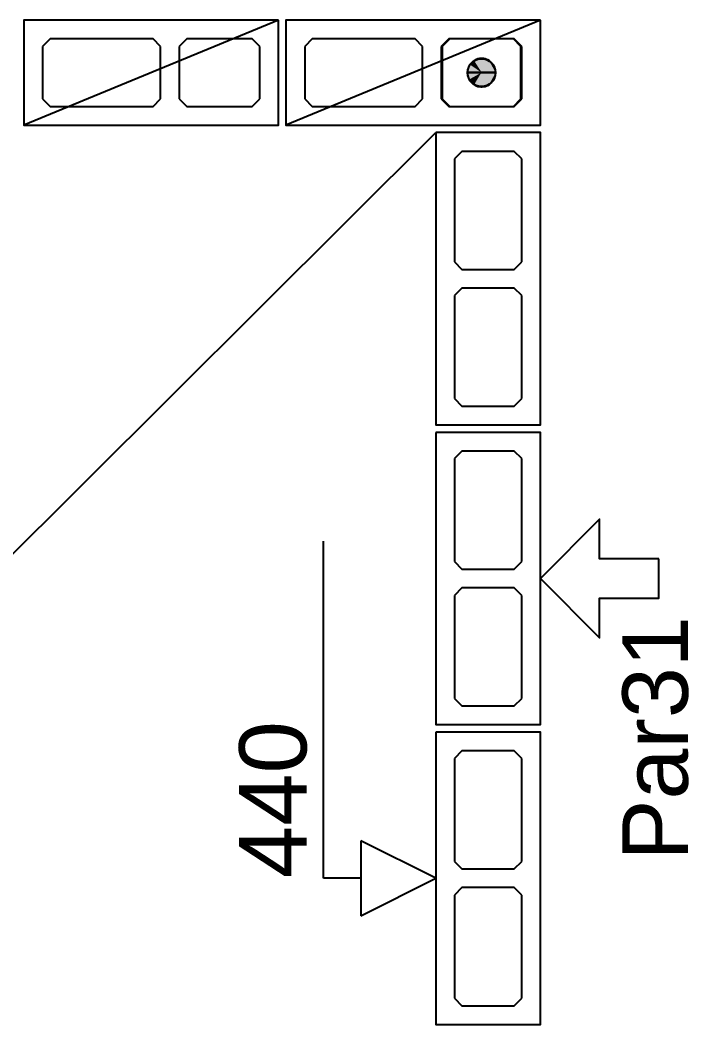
# Model space of a CAD drawing. Extents: x 0 to 119, y 0 to 84.
# Drawn here: x 37.024 to 38.81, y 59.912 to 62.607 of the extents above; entities that cross this region are included whole.
import ezdxf

# ---------------------------------------------------------------- set-up
doc = ezdxf.new("R2010")
doc.units = 0
doc.header["$MEASUREMENT"] = 0
doc.linetypes.add('ESTILO_TQS_0003', pattern=[1.5, 0.5, -0.4, 0.1, -0.5])
doc.linetypes.add('ESTILO_TQS_0005', pattern=[0.4, 0.3, -0.1])
for name, color, linetype in [('18', 6, 'CONTINUOUS'), ('27', 250, 'CONTINUOUS'), ('29', 9, 'CONTINUOUS'), ('3', 7, 'CONTINUOUS')]:
    doc.layers.add(name, color=color, linetype=linetype)
doc.styles.add('TQS_ARIAL', font='arial.ttf')

msp = doc.modelspace()

# ---------------------------------------------------------------- linework, layer by layer
at = {"layer": '18', "color": 6, "linetype": 'Continuous'}
for p, q in [((37.83366, 60.31668), (37.83366, 61.21668)), ((38.13366, 60.31668), (37.93366, 60.41668)), ((37.93366, 60.41668), (37.93366, 60.21668)), ((37.93366, 60.31668), (37.83366, 60.31668)), ((37.93366, 60.21668), (38.13366, 60.31668))]:
    msp.add_line(p, q, dxfattribs=at)
at = {"layer": '27', "color": 250, "linetype": 'ESTILO_TQS_0005'}
for points in [[(37.39866, 62.53668), (37.37866, 62.55668), (37.10366, 62.55668), (37.08366, 62.53668), (37.08366, 62.39668), (37.10366, 62.37668), (37.37866, 62.37668), (37.39866, 62.39668), (37.39866, 62.53668)], [(37.66366, 62.53668), (37.64366, 62.55668), (37.46866, 62.55668), (37.44866, 62.53668), (37.44866, 62.39668), (37.46866, 62.37668), (37.64366, 62.37668), (37.66366, 62.39668), (37.66366, 62.53668)], [(38.09866, 62.53668), (38.07866, 62.55668), (37.80366, 62.55668), (37.78366, 62.53668), (37.78366, 62.39668), (37.80366, 62.37668), (38.07866, 62.37668), (38.09866, 62.39668), (38.09866, 62.53668)], [(38.36366, 62.53668), (38.34366, 62.55668), (38.16866, 62.55668), (38.14866, 62.53668), (38.14866, 62.39668), (38.16866, 62.37668), (38.34366, 62.37668), (38.36366, 62.39668), (38.36366, 62.53668)], [(38.20366, 62.25668), (38.18366, 62.23668), (38.18366, 61.96168), (38.20366, 61.94168), (38.34366, 61.94168), (38.36366, 61.96168), (38.36366, 62.23668), (38.34366, 62.25668), (38.20366, 62.25668)], [(38.20366, 61.89168), (38.18366, 61.87168), (38.18366, 61.59668), (38.20366, 61.57668), (38.34366, 61.57668), (38.36366, 61.59668), (38.36366, 61.87168), (38.34366, 61.89168), (38.20366, 61.89168)], [(38.20366, 61.45668), (38.18366, 61.43668), (38.18366, 61.16168), (38.20366, 61.14168), (38.34366, 61.14168), (38.36366, 61.16168), (38.36366, 61.43668), (38.34366, 61.45668), (38.20366, 61.45668)], [(38.20366, 61.09168), (38.18366, 61.07168), (38.18366, 60.79668), (38.20366, 60.77668), (38.34366, 60.77668), (38.36366, 60.79668), (38.36366, 61.07168), (38.34366, 61.09168), (38.20366, 61.09168)], [(38.20366, 60.65668), (38.18366, 60.63668), (38.18366, 60.36168), (38.20366, 60.34168), (38.34366, 60.34168), (38.36366, 60.36168), (38.36366, 60.63668), (38.34366, 60.65668), (38.20366, 60.65668)], [(38.20366, 60.29168), (38.18366, 60.27168), (38.18366, 59.99668), (38.20366, 59.97668), (38.34366, 59.97668), (38.36366, 59.99668), (38.36366, 60.27168), (38.34366, 60.29168), (38.20366, 60.29168)]]:
    msp.add_lwpolyline(points, dxfattribs=at)
at = {"layer": '29', "color": 9, "linetype": 'Continuous'}
msp.add_line((34.31366, 58.50668), (38.13366, 62.30668), dxfattribs=at)
at = {"layer": '3', "color": 7, "linetype": 'Continuous'}
for p, q in [((37.71366, 62.60668), (37.03366, 62.32668)), ((38.41366, 62.60668), (37.73366, 62.32668)), ((38.17116, 62.55668), (38.15116, 62.53668)), ((38.15116, 62.53668), (38.15116, 62.39668)), ((38.34116, 62.55668), (38.17116, 62.55668)), ((38.36116, 62.53668), (38.34116, 62.55668)), ((38.36116, 62.39668), (38.36116, 62.53668)), ((38.15116, 62.39668), (38.17116, 62.37668)), ((38.17116, 62.37668), (38.34116, 62.37668)), ((38.34116, 62.37668), (38.36116, 62.39668))]:
    msp.add_line(p, q, dxfattribs=at)
for points in [[(37.71366, 62.60668), (37.03366, 62.60668), (37.03366, 62.32668), (37.71366, 62.32668), (37.71366, 62.60668)], [(38.41366, 62.60668), (37.73366, 62.60668), (37.73366, 62.32668), (38.41366, 62.32668), (38.41366, 62.60668)], [(38.25676, 62.46668), (38.256757, 62.466619), (38.256748, 62.466559), (38.256732, 62.4665), (38.256711, 62.466443), (38.256685, 62.466389), (38.256652, 62.466337), (38.256615, 62.466289), (38.256573, 62.466245), (38.256527, 62.466206), (38.256477, 62.466171), (38.256424, 62.466141), (38.256368, 62.466117), (38.25631, 62.466099), (38.256251, 62.466087), (38.25619, 62.466081), (38.25613, 62.466081), (38.256069, 62.466087), (38.25601, 62.466099), (38.255952, 62.466117), (38.255896, 62.466141), (38.255843, 62.466171), (38.255793, 62.466206), (38.255747, 62.466245), (38.255705, 62.466289), (38.255668, 62.466337), (38.255635, 62.466389), (38.255609, 62.466443), (38.255588, 62.4665), (38.255572, 62.466559), (38.255563, 62.466619), (38.25556, 62.46668), (38.29396, 62.46668), (38.293766, 62.470504), (38.293186, 62.474289), (38.292226, 62.477996), (38.290897, 62.481587), (38.28921, 62.485024), (38.287185, 62.488274), (38.284841, 62.491302), (38.282203, 62.494077), (38.279298, 62.496571), (38.276155, 62.498759), (38.272807, 62.500617), (38.269288, 62.502127), (38.265635, 62.503273), (38.261884, 62.504044), (38.258075, 62.504431), (38.254245, 62.504431), (38.250436, 62.504044), (38.246685, 62.503273), (38.243032, 62.502127), (38.239513, 62.500617), (38.236165, 62.498759), (38.233022, 62.496571), (38.230117, 62.494077), (38.227479, 62.491302), (38.225135, 62.488274), (38.22311, 62.485024), (38.221423, 62.481587), (38.220094, 62.477996), (38.219134, 62.474289), (38.218554, 62.470504), (38.21836, 62.46668), (38.25676, 62.46668)], [(38.25556, 62.46668), (38.255563, 62.466741), (38.255572, 62.466801), (38.255588, 62.46686), (38.255609, 62.466917), (38.255635, 62.466971), (38.255668, 62.467023), (38.255705, 62.467071), (38.255747, 62.467115), (38.255793, 62.467154), (38.255843, 62.467189), (38.255896, 62.467219), (38.255952, 62.467243), (38.25601, 62.467261), (38.256069, 62.467273), (38.25613, 62.467279), (38.25619, 62.467279), (38.256251, 62.467273), (38.25631, 62.467261), (38.256368, 62.467243), (38.256424, 62.467219), (38.256477, 62.467189), (38.256527, 62.467154), (38.256573, 62.467115), (38.256615, 62.467071), (38.256652, 62.467023), (38.256685, 62.466971), (38.256711, 62.466917), (38.256732, 62.46686), (38.256748, 62.466801), (38.256757, 62.466741), (38.25676, 62.46668), (38.21836, 62.46668), (38.218554, 62.462856), (38.219134, 62.459071), (38.220094, 62.455364), (38.221423, 62.451773), (38.22311, 62.448336), (38.225135, 62.445086), (38.227479, 62.442058), (38.230117, 62.439283), (38.233022, 62.436789), (38.236165, 62.434601), (38.239513, 62.432743), (38.243032, 62.431233), (38.246685, 62.430087), (38.250436, 62.429316), (38.254245, 62.428929), (38.258075, 62.428929), (38.261884, 62.429316), (38.265635, 62.430087), (38.269288, 62.431233), (38.272807, 62.432743), (38.276155, 62.434601), (38.279298, 62.436789), (38.282203, 62.439283), (38.284841, 62.442058), (38.287185, 62.445086), (38.28921, 62.448336), (38.290897, 62.451773), (38.292226, 62.455364), (38.293186, 62.459071), (38.293766, 62.462856), (38.29396, 62.46668), (38.25556, 62.46668)], [(38.13366, 62.30668), (38.13366, 61.52668), (38.41366, 61.52668), (38.41366, 62.30668), (38.13366, 62.30668)], [(38.13366, 61.50668), (38.13366, 60.72668), (38.41366, 60.72668), (38.41366, 61.50668), (38.13366, 61.50668)], [(38.729607, 61.169338), (38.571634, 61.169338), (38.571634, 61.274654), (38.41366, 61.11668), (38.571634, 60.958706), (38.571634, 61.064022), (38.729607, 61.064022), (38.729607, 61.169338)], [(38.13366, 60.70668), (38.13366, 59.92668), (38.41366, 59.92668), (38.41366, 60.70668), (38.13366, 60.70668)]]:
    msp.add_lwpolyline(points, dxfattribs=at)
msp.add_circle((38.25616, 62.46668), 0.0372, dxfattribs=at)
for points in [[(38.25676, 62.46668), (38.22311, 62.485024), (38.221423, 62.481587)], [(38.25676, 62.46668), (38.225135, 62.488274), (38.22311, 62.485024)], [(38.25676, 62.46668), (38.227479, 62.491302), (38.225135, 62.488274)], [(38.25676, 62.46668), (38.230117, 62.494077), (38.227479, 62.491302)], [(38.25676, 62.46668), (38.233022, 62.496571), (38.230117, 62.494077)], [(38.25676, 62.46668), (38.236165, 62.498759), (38.233022, 62.496571)], [(38.25676, 62.46668), (38.239513, 62.500617), (38.236165, 62.498759)], [(38.25676, 62.46668), (38.243032, 62.502127), (38.239513, 62.500617)], [(38.25676, 62.46668), (38.246685, 62.503273), (38.243032, 62.502127)], [(38.25676, 62.46668), (38.250436, 62.504044), (38.246685, 62.503273)], [(38.25676, 62.46668), (38.254245, 62.504431), (38.250436, 62.504044)], [(38.25676, 62.46668), (38.258075, 62.504431), (38.254245, 62.504431)], [(38.29396, 62.46668), (38.258075, 62.504431), (38.25676, 62.46668)], [(38.29396, 62.46668), (38.261884, 62.504044), (38.258075, 62.504431)], [(38.29396, 62.46668), (38.265635, 62.503273), (38.261884, 62.504044)], [(38.29396, 62.46668), (38.269288, 62.502127), (38.265635, 62.503273)], [(38.29396, 62.46668), (38.272807, 62.500617), (38.269288, 62.502127)], [(38.29396, 62.46668), (38.276155, 62.498759), (38.272807, 62.500617)], [(38.29396, 62.46668), (38.279298, 62.496571), (38.276155, 62.498759)], [(38.29396, 62.46668), (38.282203, 62.494077), (38.279298, 62.496571)], [(38.29396, 62.46668), (38.284841, 62.491302), (38.282203, 62.494077)], [(38.29396, 62.46668), (38.287185, 62.488274), (38.284841, 62.491302)], [(38.29396, 62.46668), (38.28921, 62.485024), (38.287185, 62.488274)], [(38.29396, 62.46668), (38.290897, 62.481587), (38.28921, 62.485024)], [(38.25676, 62.46668), (38.218554, 62.470504), (38.21836, 62.46668)], [(38.25556, 62.46668), (38.21836, 62.46668), (38.218554, 62.462856)], [(38.25676, 62.46668), (38.219134, 62.474289), (38.218554, 62.470504)], [(38.25556, 62.46668), (38.218554, 62.462856), (38.219134, 62.459071)], [(38.25676, 62.46668), (38.220094, 62.477996), (38.219134, 62.474289)], [(38.25556, 62.46668), (38.219134, 62.459071), (38.220094, 62.455364)], [(38.25676, 62.46668), (38.221423, 62.481587), (38.220094, 62.477996)], [(38.25556, 62.46668), (38.220094, 62.455364), (38.221423, 62.451773)], [(38.25556, 62.46668), (38.221423, 62.451773), (38.22311, 62.448336)], [(38.25556, 62.46668), (38.22311, 62.448336), (38.225135, 62.445086)], [(38.25556, 62.46668), (38.225135, 62.445086), (38.227479, 62.442058)], [(38.25556, 62.46668), (38.227479, 62.442058), (38.230117, 62.439283)], [(38.25556, 62.46668), (38.230117, 62.439283), (38.233022, 62.436789)], [(38.25556, 62.46668), (38.233022, 62.436789), (38.236165, 62.434601)], [(38.25556, 62.46668), (38.236165, 62.434601), (38.239513, 62.432743)], [(38.25556, 62.46668), (38.239513, 62.432743), (38.243032, 62.431233)], [(38.25556, 62.46668), (38.243032, 62.431233), (38.246685, 62.430087)], [(38.25556, 62.46668), (38.246685, 62.430087), (38.250436, 62.429316)], [(38.25556, 62.46668), (38.250436, 62.429316), (38.254245, 62.428929)], [(38.25556, 62.46668), (38.254245, 62.428929), (38.258075, 62.428929)], [(38.255793, 62.467154), (38.255588, 62.46686), (38.25556, 62.46668)], [(38.255793, 62.467154), (38.25556, 62.46668), (38.25556, 62.46668)], [(38.255793, 62.467154), (38.25556, 62.46668), (38.25556, 62.46668)], [(38.255793, 62.467154), (38.25556, 62.46668), (38.25556, 62.46668)], [(38.255793, 62.467154), (38.25556, 62.46668), (38.25556, 62.46668)], [(38.255793, 62.467154), (38.25556, 62.46668), (38.25556, 62.46668)], [(38.255793, 62.467154), (38.25556, 62.46668), (38.25556, 62.46668)], [(38.255793, 62.467154), (38.25556, 62.46668), (38.25556, 62.46668)], [(38.255793, 62.467154), (38.25556, 62.46668), (38.25556, 62.46668)], [(38.255793, 62.467154), (38.25556, 62.46668), (38.25556, 62.46668)], [(38.255793, 62.467154), (38.25556, 62.46668), (38.25556, 62.46668)], [(38.255793, 62.467154), (38.25556, 62.46668), (38.25556, 62.46668)], [(38.255793, 62.467154), (38.25556, 62.46668), (38.25556, 62.46668)], [(38.255793, 62.467154), (38.25556, 62.46668), (38.25556, 62.46668)], [(38.255793, 62.467154), (38.25556, 62.46668), (38.25556, 62.46668)], [(38.255793, 62.467154), (38.25556, 62.46668), (38.25556, 62.46668)], [(38.255793, 62.467154), (38.25556, 62.46668), (38.25556, 62.46668)], [(38.255793, 62.467154), (38.25556, 62.46668), (38.25556, 62.46668)], [(38.255793, 62.467154), (38.25556, 62.46668), (38.25556, 62.46668)], [(38.255793, 62.467154), (38.25556, 62.46668), (38.25556, 62.46668)], [(38.255793, 62.467154), (38.25556, 62.46668), (38.25556, 62.46668)], [(38.255793, 62.467154), (38.25556, 62.46668), (38.25556, 62.46668)], [(38.255793, 62.467154), (38.25556, 62.46668), (38.25556, 62.46668)], [(38.25556, 62.46668), (38.258075, 62.428929), (38.29396, 62.46668)], [(38.255793, 62.467154), (38.255635, 62.466971), (38.255588, 62.46686)], [(38.255793, 62.467154), (38.255668, 62.467023), (38.255635, 62.466971)], [(38.255793, 62.467154), (38.255705, 62.467071), (38.255668, 62.467023)], [(38.255793, 62.467154), (38.255747, 62.467115), (38.255705, 62.467071)], [(38.255793, 62.467154), (38.255793, 62.467154), (38.255747, 62.467115)], [(38.255793, 62.467154), (38.255747, 62.467115), (38.255747, 62.467115)], [(38.255793, 62.467154), (38.255793, 62.467154), (38.255793, 62.467154)], [(38.25676, 62.46668), (38.256527, 62.466206), (38.256527, 62.466206)], [(38.25676, 62.46668), (38.256527, 62.466206), (38.256527, 62.466206)], [(38.25676, 62.46668), (38.256527, 62.466206), (38.256573, 62.466245)], [(38.25676, 62.46668), (38.256573, 62.466245), (38.256573, 62.466245)], [(38.25676, 62.46668), (38.256573, 62.466245), (38.256615, 62.466289)], [(38.25676, 62.46668), (38.256615, 62.466289), (38.256652, 62.466337)], [(38.25676, 62.46668), (38.256652, 62.466337), (38.256685, 62.466389)], [(38.25676, 62.46668), (38.256685, 62.466389), (38.256732, 62.4665)], [(38.25676, 62.46668), (38.256732, 62.4665), (38.25676, 62.46668)], [(38.25676, 62.46668), (38.25676, 62.46668), (38.25676, 62.46668)], [(38.25676, 62.46668), (38.25676, 62.46668), (38.25676, 62.46668)], [(38.25676, 62.46668), (38.25676, 62.46668), (38.25676, 62.46668)], [(38.25676, 62.46668), (38.25676, 62.46668), (38.25676, 62.46668)], [(38.25676, 62.46668), (38.25676, 62.46668), (38.25676, 62.46668)], [(38.25676, 62.46668), (38.25676, 62.46668), (38.25676, 62.46668)], [(38.25676, 62.46668), (38.25676, 62.46668), (38.25676, 62.46668)], [(38.25676, 62.46668), (38.25676, 62.46668), (38.25676, 62.46668)], [(38.25676, 62.46668), (38.25676, 62.46668), (38.25676, 62.46668)], [(38.25676, 62.46668), (38.25676, 62.46668), (38.25676, 62.46668)], [(38.25676, 62.46668), (38.25676, 62.46668), (38.25676, 62.46668)], [(38.25676, 62.46668), (38.25676, 62.46668), (38.25676, 62.46668)], [(38.25676, 62.46668), (38.25676, 62.46668), (38.25676, 62.46668)], [(38.25676, 62.46668), (38.25676, 62.46668), (38.25676, 62.46668)], [(38.25676, 62.46668), (38.25676, 62.46668), (38.25676, 62.46668)], [(38.25676, 62.46668), (38.25676, 62.46668), (38.25676, 62.46668)], [(38.25676, 62.46668), (38.25676, 62.46668), (38.25676, 62.46668)], [(38.25676, 62.46668), (38.25676, 62.46668), (38.25676, 62.46668)], [(38.25676, 62.46668), (38.25676, 62.46668), (38.25676, 62.46668)], [(38.25676, 62.46668), (38.25676, 62.46668), (38.25676, 62.46668)], [(38.25676, 62.46668), (38.25676, 62.46668), (38.25676, 62.46668)], [(38.29396, 62.46668), (38.258075, 62.428929), (38.261884, 62.429316)], [(38.29396, 62.46668), (38.261884, 62.429316), (38.265635, 62.430087)], [(38.29396, 62.46668), (38.265635, 62.430087), (38.269288, 62.431233)], [(38.29396, 62.46668), (38.269288, 62.431233), (38.272807, 62.432743)], [(38.29396, 62.46668), (38.272807, 62.432743), (38.276155, 62.434601)], [(38.29396, 62.46668), (38.276155, 62.434601), (38.279298, 62.436789)], [(38.29396, 62.46668), (38.279298, 62.436789), (38.282203, 62.439283)], [(38.29396, 62.46668), (38.282203, 62.439283), (38.284841, 62.442058)], [(38.29396, 62.46668), (38.284841, 62.442058), (38.287185, 62.445086)], [(38.29396, 62.46668), (38.287185, 62.445086), (38.28921, 62.448336)], [(38.29396, 62.46668), (38.28921, 62.448336), (38.290897, 62.451773)], [(38.29396, 62.46668), (38.292226, 62.477996), (38.290897, 62.481587)], [(38.29396, 62.46668), (38.290897, 62.451773), (38.292226, 62.455364)], [(38.29396, 62.46668), (38.293186, 62.474289), (38.292226, 62.477996)], [(38.29396, 62.46668), (38.292226, 62.455364), (38.293186, 62.459071)], [(38.29396, 62.46668), (38.293766, 62.470504), (38.293186, 62.474289)], [(38.29396, 62.46668), (38.293186, 62.459071), (38.293766, 62.462856)]]:
    msp.add_solid(points, dxfattribs=at)

# ---------------------------------------------------------------- texts
at = {"layer": '18', "color": 6, "linetype": 'ESTILO_TQS_0003', "style": 'TQS_ARIAL'}
msp.add_text('440', height=0.18, rotation=90, dxfattribs=at).set_placement((37.78866, 60.31668))
at = {"layer": '3', "color": 7, "linetype": 'Continuous', "style": 'TQS_ARIAL'}
msp.add_text('Par31', height=0.175, rotation=90, dxfattribs=at).set_placement((38.80741, 60.363818))

doc.saveas('drawing.dxf')
